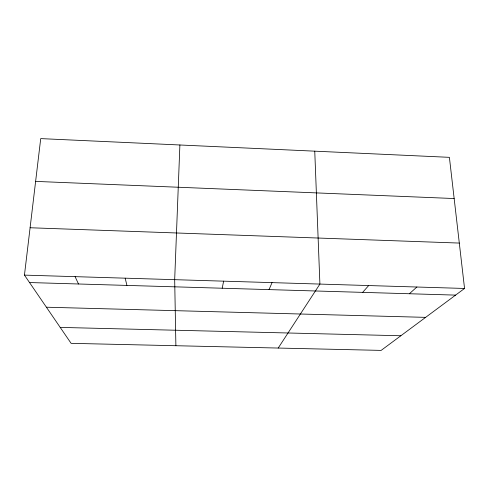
<?xml version="1.0" encoding="UTF-8"?>
<svg xmlns="http://www.w3.org/2000/svg" width="489" height="489" viewBox="0 0 489 489"><rect width="100%" height="100%" fill="white"/><g stroke="black" fill="none" stroke-linecap="round" stroke-linejoin="round"><path stroke-width="0.73" d="M179.891 144.988L174.683 279.671L175.887 345.723M24.45 275.118L40.721 138.607L449.397 157.336L464.55 288.461L381.139 350.393L71.107 343.339L24.45 275.118L464.55 288.461M222.189 288.229L223.638 281.157M269.048 289.61L272.043 282.624M278.204 348.052L319.91 284.072L314.751 151.168M362.649 292.373L368.669 285.552M409.372 293.748L416.885 287.019M60.208 327.404L400.846 335.754M46.4 307.214L425.619 317.361M29.529 282.544L455.589 295.111M30.098 227.752L459.305 243.07M35.618 181.395L454.159 198.54M75.098 276.652L78.497 283.993M125.178 278.168L126.92 285.417"/></g></svg>
